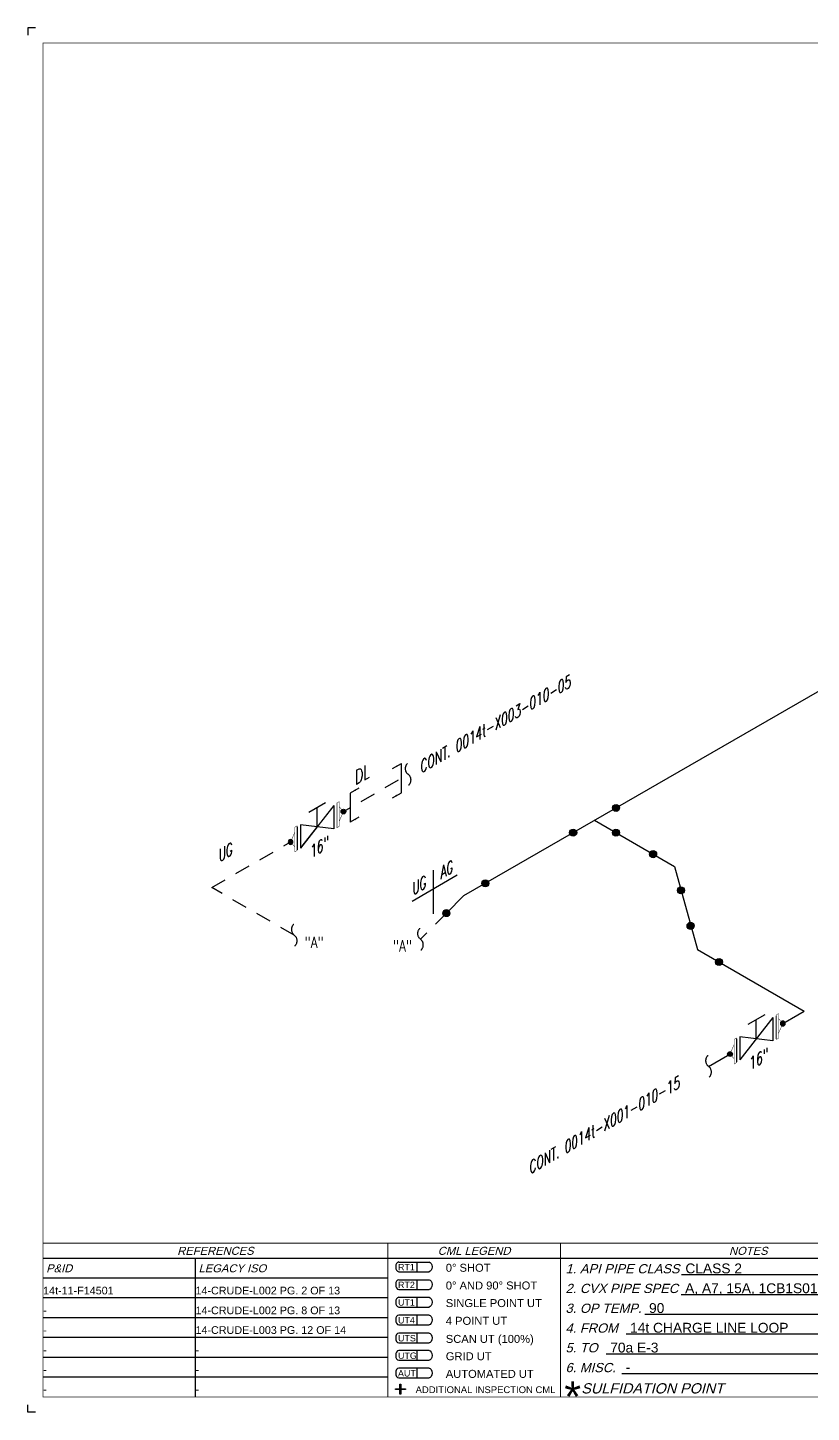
# Model space of a CAD drawing. Header units: inches. Extents: x 0 to 17.2, y 0 to 11.2.
# Drawn here: x 0 to 6.36, y 0 to 11.25 of the extents above; entities that cross this region are included whole.
import ezdxf
from ezdxf.enums import TextEntityAlignment as Align

# ---------------------------------------------------------------- set-up
doc = ezdxf.new("R2010")
doc.units = ezdxf.units.IN
doc.header["$MEASUREMENT"] = 0
doc.linetypes.add('HIDDEN2', pattern=[0.1875, 0.125, -0.0625])
for name, color, linetype in [('3', 1, 'Continuous'), ('BORDER', 3, 'Continuous'), ('BORDERTEXT', 7, 'Continuous'), ('COMP', 1, 'Continuous'), ('Continuation', 7, 'Continuous'), ('DL', 20, 'Continuous'), ('FITTINGS', 4, 'Continuous'), ('PIPE-ANNO', 150, 'HIDDEN2'), ('TEXT', 7, 'Continuous'), ('UNAS.PIPE', 251, 'Continuous'), ('WELD POINTS', 41, 'Continuous'), ('Welds', 7, 'Continuous')]:
    doc.layers.add(name, color=color, linetype=linetype)
doc.layers.add('PIPE', color=7, linetype='Continuous', lineweight=30)
doc.styles.add('FEASStandard', font='arial.ttf')
doc.styles.add('ISO30', font='simplex.shx', dxfattribs={"width": 0.85, "oblique": 30, "height": 0.075})
doc.styles.add('PART_Standard', font='romans', dxfattribs={"width": 0.8, "height": 0.09})
doc.styles.add('Richmond', font='arial.ttf')
doc.dimstyles.new('Richmond', dxfattribs={"dimtxt": 0.18, "dimasz": 0.18, "dimexe": 0.18, "dimexo": 0.0625, "dimgap": 0.09, "dimtad": 0, "dimtih": 1, "dimtoh": 1, "dimdec": 4, "dimzin": 0, "dimdsep": 46, "dimtxsty": 'Richmond', "dimcen": 0.09, "dimadec": 0, "dimazin": 0, "dimtfac": 1, "dimtdec": 4, "dimtofl": 0, "dimtmove": 0, "dimatfit": 3, "dimfxl": 1, "dimtolj": 1, "dimtzin": 0, "dimarcsym": 0})

# ---------------------------------------------------------------- blocks, each defined once
blk = doc.blocks.new('Border')
h = blk.add_hatch(color=256)
h.dxf.hatch_style = 1
h.paths.add_polyline_path([(3.147, 0.317), (3.11, 0.317), (3.11, 0.31), (3.147, 0.31), (3.147, 0.273), (3.154, 0.273), (3.154, 0.31), (3.191, 0.31), (3.191, 0.317), (3.154, 0.317), (3.154, 0.354), (3.147, 0.354)])
blk.add_line((5.432, 1.244), (7.435, 1.244))
for points in [[(5.43, 1.083), (7.435, 1.083)], [(5.136, 0.922), (7.435, 0.922)], [(4.982, 0.762), (7.435, 0.762)], [(4.822, 0.601), (7.435, 0.601)], [(3.147, 0.317), (3.147, 0.354), (3.154, 0.354), (3.154, 0.317)], [(4.947, 0.44), (7.435, 0.44)], [(3.147, 0.31), (3.11, 0.31), (3.11, 0.317), (3.147, 0.317)], [(3.154, 0.31), (3.154, 0.273), (3.147, 0.273), (3.147, 0.31)], [(3.154, 0.317), (3.191, 0.317), (3.191, 0.31), (3.154, 0.31)]]:
    blk.add_lwpolyline(points)
at = {"layer": 'BORDER'}
for p, q in [((7.5, 1.375), (0.25, 1.375)), ((1.487, 0.25), (1.487, 1.375)), ((1.487, 1.214), (0.25, 1.214)), ((3.048, 1.214), (1.487, 1.214)), ((1.487, 1.054), (0.25, 1.054)), ((3.048, 1.054), (1.487, 1.054)), ((1.487, 0.893), (0.25, 0.893)), ((3.048, 0.893), (1.487, 0.893)), ((1.487, 0.732), (0.25, 0.732)), ((3.048, 0.732), (1.487, 0.732)), ((1.487, 0.571), (0.25, 0.571)), ((3.048, 0.571), (1.487, 0.571)), ((1.487, 0.411), (0.25, 0.411)), ((3.048, 0.411), (1.487, 0.411))]:
    blk.add_line(p, q, dxfattribs=at)
at = {"layer": 'BORDER', "const_width": 0.005}
blk.add_lwpolyline([(0.25, 0.25), (17.25, 0.25), (17.25, 11.25), (0.25, 11.25)], close=True, dxfattribs=at)
at = {"layer": 'BORDER', "const_width": 0.00833}
for points in [[(17.25, 1.5), (0.25, 1.5)], [(3.048, 0.25), (3.048, 1.5)], [(4.45, 0.25), (4.45, 1.5)]]:
    blk.add_lwpolyline(points, dxfattribs=at)
at = {"layer": 'BORDERTEXT', "color": 7, "linetype": 'Continuous'}
for p, q in [((3.137, 1.346), (3.383, 1.346)), ((3.137, 1.267), (3.383, 1.267)), ((3.137, 1.202), (3.383, 1.202)), ((3.137, 1.123), (3.383, 1.123))]:
    blk.add_line(p, q, dxfattribs=at)
at = {"layer": 'BORDERTEXT'}
for p, q in [((3.283, 1.346), (3.283, 1.267)), ((3.283, 1.202), (3.283, 1.123)), ((3.283, 1.059), (3.283, 0.98)), ((3.283, 1.059), (3.283, 0.98)), ((3.283, 0.915), (3.283, 0.836)), ((3.283, 0.915), (3.283, 0.836)), ((3.283, 0.768), (3.283, 0.689)), ((3.283, 0.768), (3.283, 0.689)), ((3.283, 0.626), (3.283, 0.548)), ((3.283, 0.626), (3.283, 0.548)), ((3.283, 0.483), (3.283, 0.405)), ((3.283, 0.483), (3.283, 0.405))]:
    blk.add_line(p, q, dxfattribs=at)
at = {"layer": 'BORDERTEXT', "color": 7}
for p, q in [((3.383, 1.059), (3.137, 1.059)), ((3.137, 0.98), (3.383, 0.98)), ((3.383, 0.915), (3.137, 0.915)), ((3.137, 0.836), (3.383, 0.836)), ((3.383, 0.768), (3.137, 0.768)), ((3.137, 0.689), (3.383, 0.689)), ((3.383, 0.626), (3.137, 0.626)), ((3.137, 0.548), (3.383, 0.548)), ((3.383, 0.483), (3.137, 0.483)), ((3.137, 0.405), (3.383, 0.405))]:
    blk.add_line(p, q, dxfattribs=at)
at = {"layer": 'BORDERTEXT'}
for centre in [(3.137, 1.307), (3.137, 1.163), (3.137, 1.02), (3.137, 0.876), (3.137, 0.729), (3.137, 0.587), (3.137, 0.444)]:
    blk.add_ellipse(centre, major_axis=(0, -0.0394), ratio=0.624439, start_param=3.141593, end_param=6.283185, dxfattribs=at)
at = {"layer": 'BORDERTEXT', "extrusion": (0, 0, -1)}
for centre in [(3.383, 1.307), (3.383, 1.163), (3.383, 1.02), (3.383, 0.876), (3.383, 0.729), (3.383, 0.587), (3.383, 0.444)]:
    blk.add_ellipse(centre, major_axis=(0, -0.0394), ratio=0.624439, start_param=3.141593, end_param=6.283185, dxfattribs=at)
at = {"layer": 'BORDERTEXT', "style": 'FEASStandard', "oblique": 15}
for s, p in [('REFERENCES', (1.649, 1.437)), ('CML LEGEND', (3.749, 1.437)), ('NOTES', (5.975, 1.437))]:
    blk.add_text(s, height=0.065, dxfattribs=at).set_placement(p, align=Align.MIDDLE)
for s, p in [('P&ID', (0.275, 1.295)), ('LEGACY ISO', (1.512, 1.295))]:
    blk.add_text(s, height=0.065, dxfattribs=at).set_placement(p, align=Align.MIDDLE_LEFT)
at = {"layer": 'BORDERTEXT', "style": 'FEASStandard'}
for s, height, p in [('RT1', 0.0518, (3.131, 1.279)), ('0%%D SHOT', 0.0648, (3.519, 1.267)), ('RT2', 0.0518, (3.131, 1.135)), ('0%%D AND 90%%D SHOT', 0.0648, (3.519, 1.123)), ('UT1', 0.0518, (3.131, 0.992)), ('SINGLE POINT UT', 0.0648, (3.519, 0.98)), ('4 POINT UT', 0.0648, (3.519, 0.836)), ('UT4', 0.0518, (3.131, 0.847)), ('UTS', 0.0518, (3.131, 0.701)), ('SCAN UT (100%%%)', 0.0648, (3.519, 0.689)), ('UTG', 0.0518, (3.131, 0.559)), ('GRID UT', 0.0648, (3.519, 0.548)), ('AUT', 0.0518, (3.131, 0.416)), ('AUTOMATED UT', 0.0648, (3.519, 0.405)), ('ADDITIONAL INSPECTION CML', 0.055, (3.274, 0.281))]:
    blk.add_text(s, height=height, dxfattribs=at).set_placement(p)
at = {"layer": 'BORDERTEXT', "style": 'FEASStandard', "oblique": 15}
for s, height, p in [('1. API PIPE CLASS', 0.075, (4.491, 1.254)), ('2. CVX PIPE SPEC', 0.075, (4.491, 1.094)), ('3. OP TEMP.', 0.075, (4.491, 0.933)), ('4. FROM ', 0.075, (4.491, 0.772)), ('5. TO ', 0.075, (4.491, 0.612)), ('6. MISC. ', 0.075, (4.491, 0.451)), ('SULFIDATION POINT', 0.08333, (4.619, 0.278))]:
    blk.add_text(s, height=height, dxfattribs=at).set_placement(p)
at = {"layer": 'BORDERTEXT', "insert": (4.481, 0.378), "char_height": 0.25, "attachment_point": 1, "style": 'FEASStandard'}
blk.add_mtext('*', dxfattribs=at)
blk = doc.blocks.new('BORDER TEXT')
at = {"layer": 'BORDERTEXT'}
for tag, p, height, style in [('API_PIPE_CLASS', (5.464, 1.254), 0.08, 'Richmond'), ('MATERIAL1', (12.263, 1.211), 0.08, 'Richmond'), ('P&ID_#1', (0.25, 1.083), 0.0625, 'FEASStandard'), ('LINE_#1', (1.487, 1.083), 0.0625, 'FEASStandard'), ('CVX_PIPE_SPEC', (5.462, 1.093), 0.08, 'Richmond'), ('OP_TEMP', (5.169, 0.932), 0.08, 'Richmond'), ('MATERIAL2', (12.263, 1.04), 0.08, 'Richmond'), ('P&ID_#2', (0.25, 0.922), 0.0625, 'FEASStandard'), ('LINE_#2', (1.487, 0.922), 0.0625, 'FEASStandard'), ('MATERIAL3', (12.263, 0.868), 0.08, 'Richmond'), ('P&ID_#3', (0.25, 0.762), 0.0625, 'FEASStandard'), ('LINE_#3', (1.487, 0.762), 0.0625, 'FEASStandard'), ('FROM', (5.015, 0.772), 0.08, 'Richmond'), ('TO', (4.854, 0.611), 0.08, 'Richmond'), ('MATERIAL4', (12.263, 0.696), 0.08, 'Richmond'), ('P&ID_#4', (0.25, 0.601), 0.0625, 'FEASStandard'), ('LINE_#4', (1.487, 0.601), 0.0625, 'FEASStandard'), ('MATERIAL5', (12.263, 0.525), 0.08, 'Richmond'), ('P&ID_#5', (0.25, 0.44), 0.0625, 'FEASStandard'), ('LINE_#5', (1.487, 0.44), 0.0625, 'FEASStandard'), ('MISC', (4.979, 0.451), 0.08, 'Richmond'), ('INSULATION', (12.928, 0.414), 0.0625, 'FEASStandard'), ('P&ID_#6', (0.25, 0.28), 0.0625, 'FEASStandard'), ('LINE_#6', (1.487, 0.28), 0.0625, 'FEASStandard'), ('PWHT', (12.928, 0.281), 0.0625, 'FEASStandard')]:
    blk.add_attdef(tag, p, '', height=height, dxfattribs=dict(at, style=style))
at = {"layer": 'BORDERTEXT', "style": 'FEASStandard'}
for tag, p in [('DR.BY', (11.075, 0.562)), ('DR.BY_DATE', (11.95, 0.562)), ('CHK_BY', (11.075, 0.354)), ('CHK._BY_DATE', (11.95, 0.354))]:
    blk.add_attdef(tag, text='', height=0.1, dxfattribs=at).set_placement(p, align=Align.MIDDLE_CENTER)
at = {"layer": 'BORDERTEXT', "style": 'PART_Standard', "width": 0.8}
for tag, p in [('PLANT_NUMBER', (13.938, 0.384)), ('SYSTEM_NUMBER', (14.812, 0.384)), ('CIRCUIT_NUMBER', (15.688, 0.384)), ('SHEET_NUMBER', (16.5, 0.384)), ('REVISION', (17.062, 0.384))]:
    blk.add_attdef(tag, text='', height=0.15, dxfattribs=at).set_placement(p, align=Align.MIDDLE_CENTER)
blk = doc.blocks.new('2_TEE_WELD_30')
at = {"linetype": 'ByBlock', "lineweight": -2}
h = blk.add_hatch(color=0, dxfattribs=at)
edge = h.paths.add_edge_path()
edge.add_arc((0, 0.201), 0.0286, 0, 360)
h = blk.add_hatch(color=0, dxfattribs=at)
edge = h.paths.add_edge_path()
edge.add_arc((0.174, 0.1), 0.0286, 0, 360)
h = blk.add_hatch(color=0, dxfattribs=at)
edge = h.paths.add_edge_path()
edge.add_arc((0, -0.201), 0.0286, 0, 360)
at = {"color": 0, "linetype": 'ByBlock', "lineweight": -2}
for centre in [(0, 0.201), (0.174, 0.1), (0, -0.201)]:
    blk.add_circle(centre, 0.0286, dxfattribs=at)
blk = doc.blocks.new('2_WELD_SINGLE_00')
at = {"linetype": 'ByBlock', "lineweight": -2}
h = blk.add_hatch(color=0, dxfattribs=at)
edge = h.paths.add_edge_path()
edge.add_arc((0, 0), 0.0286, 0, 360)
at = {"color": 0, "linetype": 'ByBlock', "lineweight": -2}
blk.add_circle((0, 0), 0.0286, dxfattribs=at)
blk = doc.blocks.new('*U101')
at = {"layer": 'WELD POINTS'}
for p, rotation in [((0.174, 0.1), 210.0000000000005), ((-0.142, -0.142), 315.0000000000003)]:
    blk.add_blockref('2_WELD_SINGLE_00', p, dxfattribs=dict(at, rotation=rotation))
blk = doc.blocks.new('3_VALVE_FLANGE_GATE_30')
at = {"color": 0, "linetype": 'ByBlock', "lineweight": -2}
blk.add_wipeout([(-0.162, -0.187), (-0.135, -0.172), (0, 0), (0.135, -0.016), (0.162, 0), (0.162, 0.187), (0.135, 0.172), (0, 0), (-0.135, 0.016), (-0.162, 0)], dxfattribs=at)
for p, q in [((0.135, 0.172), (-0.135, -0.172)), ((0.068, 0.195), (-0.068, 0.117)), ((0, 0), (0, 0.156)), ((0.135, 0.172), (0.135, -0.016)), ((0.162, 0.187), (0.162, 0)), ((-0.162, 0), (-0.162, -0.187)), ((-0.135, 0.016), (-0.135, -0.172)), ((0.135, -0.016), (-0.135, 0.016))]:
    blk.add_line(p, q, dxfattribs=at)
blk = doc.blocks.new('AM9A04')
at = {"linetype": 'Continuous', "const_width": 0.01}
blk.add_lwpolyline([(0, -0.289), (0, 0.289), (-0.05, 0.318), (-0.05, -0.26)], close=True, dxfattribs=at)
at = {"const_width": 0.01}
blk.add_lwpolyline([(-0.05, -0.144), (-0.15, 0.087), (-0.05, 0.202)], dxfattribs=at)
blk = doc.blocks.new('A09')
at = {"layer": 'Welds'}
h = blk.add_hatch(color=256, dxfattribs=at)
h.dxf.hatch_style = 1
h.paths.add_polyline_path([(-0.03, 0, 1), (0.03, 0, 1)])
blk.add_circle((0, 0), 0.03, dxfattribs=at)
blk = doc.blocks.new('*U89')
blk.add_wipeout([(0.052, -0.03), (0.017, -0.07), (0.017, -0.11), (0, -0.1), (0, 0.1), (0.017, 0.09), (0.017, 0.05)]).dxf.layer = 'COMP'
at = {"layer": '3', "xscale": 0.65, "yscale": 0.65, "zscale": 0.65}
blk.add_blockref('A09', (0.052, -0.03), dxfattribs=at)
at = {"layer": 'COMP', "xscale": 0.3466300616258731, "yscale": 0.3466300616258731, "zscale": 0.3466300616258731, "rotation": 180}
blk.add_blockref('AM9A04', (0, 0), dxfattribs=at)
blk = doc.blocks.new('1_Text_30')
at = {"layer": 'TEXT', "style": 'PART_Standard', "oblique": 30, "width": 0.8}
blk.add_attdef('TEXT', (0, 0), '', height=0.09, rotation=30, dxfattribs=at)
blk = doc.blocks.new('1_BREAK-PIPE_PIPE_00')
at = {"color": 0, "linetype": 'ByBlock', "lineweight": -2}
for centre, major_axis in [((0.03, -0.092), (0, 0.101)), ((-0.03, 0.092), (0, -0.101))]:
    blk.add_ellipse(centre, major_axis=major_axis, ratio=0.711978, start_param=0.427466, end_param=3.141593, dxfattribs=at)
blk = doc.blocks.new('1_Tilde_00')
at = {"layer": 'PIPE-ANNO', "xscale": -0.5000000000000001, "yscale": 0.5, "zscale": 0.5}
blk.add_blockref('1_BREAK-PIPE_PIPE_00', (0, 0), dxfattribs=at)
blk = doc.blocks.new('1_Cont_30')
at = {"layer": 'Continuation', "style": 'PART_Standard', "oblique": 30, "width": 0.8}
blk.add_attdef('CONT', (0, 0), '', height=0.09, rotation=30, dxfattribs=at)
blk = doc.blocks.new('DL_30')
at = {"layer": 'DL', "style": 'ISO30', "oblique": 30, "width": 0.85}
blk.add_text('DL', height=0.1, rotation=30, dxfattribs=at).set_placement((-0.21, 0.037))
blk = doc.blocks.new('*U102')
at = {"layer": 'WELD POINTS'}
for p, rotation in [((-0.174, 0.1), 239.9999999999998), ((0.052, -0.194), 105.0000000000011)]:
    blk.add_blockref('2_WELD_SINGLE_00', p, dxfattribs=dict(at, rotation=rotation))
blk = doc.blocks.new('*U103')
at = {"layer": 'WELD POINTS'}
for p, rotation in [((-0.057, 0.193), 196.4996143288026), ((0.174, -0.1), 149.9999999999997)]:
    blk.add_blockref('2_WELD_SINGLE_00', p, dxfattribs=dict(at, rotation=rotation))
blk = doc.blocks.new('1_Cont_0')
at = {"layer": 'Continuation', "style": 'PART_Standard', "width": 0.8}
blk.add_attdef('CONT', (0, 0), '', height=0.09, dxfattribs=at)
blk = doc.blocks.new('*U107')
at = {"layer": 'PIPE-ANNO', "linetype": 'Continuous'}
for p, q in [((0, 0.1), (0, 0.455)), ((-0.174, 0.204), (0.192, 0.416))]:
    blk.add_line(p, q, dxfattribs=at)
at = {"layer": 'TEXT', "style": 'PART_Standard', "oblique": 30, "width": 0.8}
blk.add_attdef('SPEC_1_30/30', (-0.171, 0.248), '', height=0.09, rotation=30, dxfattribs=at)
blk.add_attdef('SPEC_2_30/30', text='', height=0.09, rotation=30, dxfattribs=at).set_placement((0.161, 0.44), align=Align.RIGHT)
blk = doc.blocks.new('*U98')
at = {"color": 20, "linetype": 'ByBlock', "ltscale": 0.7}
blk.add_line((0.054, 0.15), (0.054, -0.087), dxfattribs=at)
for points in [[(0.126, 0.191), (0.054, 0.15)], [(0.126, -0.046), (0.054, -0.087)]]:
    blk.add_leader(points, dimstyle='Richmond', override={"dimasz": 0.04, "dimgap": 0.09, "dimtad": 0}, dxfattribs=at)

msp = doc.modelspace()

# ---------------------------------------------------------------- linework, layer by layer
for p, q in [((0, 11.25), (0, 11.188)), ((0.062, 11.25), (0, 11.25)), ((0, 0), (0, 0.062)), ((0.062, 0), (0, 0))]:
    msp.add_line(p, q)
at = {"layer": 'PIPE'}
for p, q in [((3.541, 4.198), (7.276, 6.354)), ((4.602, 4.81), (5.251, 4.435)), ((5.251, 4.435), (5.438, 3.759)), ((3.541, 4.198), (3.399, 4.056)), ((5.438, 3.759), (6.304, 3.259)), ((6.078, 3.129), (6.304, 3.259))]:
    msp.add_line(p, q, dxfattribs=at)
at = {"layer": 'PIPE', "linetype": 'HIDDEN2'}
for p, q in [((1.494, 4.264), (2.511, 4.851)), ((2.164, 3.877), (1.494, 4.264)), ((3.399, 4.056), (3.188, 3.844))]:
    msp.add_line(p, q, dxfattribs=at)
at = {"layer": 'UNAS.PIPE', "linetype": 'HIDDEN2'}
msp.add_line((2.511, 4.851), (3.088, 5.184), dxfattribs=at)
at = {"layer": 'UNAS.PIPE'}
msp.add_line((5.527, 2.811), (6.078, 3.129), dxfattribs=at)

# ---------------------------------------------------------------- block references
for name, p in [('DL_30', (2.867, 5.057)), ('1_Tilde_00', (3.088, 5.184)), ('1_Tilde_00', (2.164, 3.877)), ('1_Tilde_00', (3.188, 3.844)), ('1_Tilde_00', (5.527, 2.811))]:
    msp.add_blockref(name, p)
at = {"layer": 'BORDER'}
msp.add_blockref('Border', (-0.125, -0.125), dxfattribs=at)
at = {"layer": 'BORDERTEXT'}
ref = msp.add_blockref('BORDER TEXT', (-0.125, -0.125), dxfattribs=at)
ref.add_attrib('MISC', '-', (4.854, 0.326), dxfattribs={"height": 0.08, "style": 'Richmond'})
ref.add_attrib('TO', '70a E-3', (4.729, 0.486), dxfattribs={"height": 0.08, "style": 'Richmond'})
ref.add_attrib('FROM', '14t CHARGE LINE LOOP', (4.89, 0.647), dxfattribs={"height": 0.08, "style": 'Richmond'})
ref.add_attrib('OP_TEMP', '90', (5.044, 0.807), dxfattribs={"height": 0.08, "style": 'Richmond'})
ref.add_attrib('CVX_PIPE_SPEC', 'A, A7, 15A, 1CB1S01, 1CS12', (5.337, 0.968), dxfattribs={"height": 0.08, "style": 'Richmond'})
ref.add_attrib('API_PIPE_CLASS', 'CLASS 2', (5.339, 1.129), dxfattribs={"height": 0.08, "style": 'Richmond'})
ref.add_attrib('LINE_#6', '-', (1.362, 0.155), dxfattribs={"height": 0.0625, "style": 'FEASStandard'})
ref.add_attrib('LINE_#5', '-', (1.362, 0.315), dxfattribs={"height": 0.0625, "style": 'FEASStandard'})
ref.add_attrib('LINE_#4', '-', (1.362, 0.476), dxfattribs={"height": 0.0625, "style": 'FEASStandard'})
ref.add_attrib('LINE_#3', '14-CRUDE-L003 PG. 12 OF 14', (1.362, 0.637), dxfattribs={"height": 0.0625, "style": 'FEASStandard'})
ref.add_attrib('LINE_#2', '14-CRUDE-L002 PG. 8 OF 13', (1.362, 0.797), dxfattribs={"height": 0.0625, "style": 'FEASStandard'})
ref.add_attrib('LINE_#1', '14-CRUDE-L002 PG. 2 OF 13', (1.362, 0.958), dxfattribs={"height": 0.0625, "style": 'FEASStandard'})
ref.add_attrib('P&ID_#6', '-', (0.125, 0.155), dxfattribs={"height": 0.0625, "style": 'FEASStandard'})
ref.add_attrib('P&ID_#5', '-', (0.125, 0.315), dxfattribs={"height": 0.0625, "style": 'FEASStandard'})
ref.add_attrib('P&ID_#4', '-', (0.125, 0.476), dxfattribs={"height": 0.0625, "style": 'FEASStandard'})
ref.add_attrib('P&ID_#3', '-', (0.125, 0.637), dxfattribs={"height": 0.0625, "style": 'FEASStandard'})
ref.add_attrib('P&ID_#2', '-', (0.125, 0.797), dxfattribs={"height": 0.0625, "style": 'FEASStandard'})
ref.add_attrib('P&ID_#1', '14t-11-F14501', (0.125, 0.958), dxfattribs={"height": 0.0625, "style": 'FEASStandard'})
at = {"layer": 'Continuation'}
for name, p, values in [('1_Cont_30', (3.19, 5.19), {'CONT': 'CONT. 0014t-X003-010-05'}), ('1_Cont_0', (2.248, 3.773), {'CONT': '"A"'}), ('1_Cont_0', (2.966, 3.745), {'CONT': '"A"'}), ('1_Cont_30', (4.074, 1.933), {'CONT': 'CONT. 0014t-X001-010-15'})]:
    msp.add_blockref(name, p, dxfattribs=at).add_auto_attribs(values)
at = {"layer": 'DL', "rotation": 180}
msp.add_blockref('*U98', (3.088, 5.184), dxfattribs=at)
at = {"layer": 'PIPE-ANNO'}
msp.add_blockref('*U107', (3.294, 3.95), dxfattribs=at).add_auto_attribs({'SPEC_1_30/30': 'UG', 'SPEC_2_30/30': 'AG'})
at = {"layer": 'TEXT'}
msp.add_blockref('1_Text_30', (1.551, 4.467), dxfattribs=at).add_auto_attribs({'TEXT': 'UG'})
at = {"layer": 'WELD POINTS', "rotation": 300.0000000000001}
msp.add_blockref('2_TEE_WELD_30', (4.602, 4.81), dxfattribs=at)
at = {"layer": 'WELD POINTS'}
for name, p in [('*U102', (5.251, 4.435)), ('*U101', (3.541, 4.198)), ('*U103', (5.438, 3.759))]:
    msp.add_blockref(name, p, dxfattribs=at)

# ---------------------------------------------------------------- next in the draw order: block references
at = {"layer": 'FITTINGS'}
msp.add_blockref('3_VALVE_FLANGE_GATE_30', (2.349, 4.757), dxfattribs=at)
at = {"layer": 'UNAS.PIPE'}
msp.add_blockref('3_VALVE_FLANGE_GATE_30', (5.915, 3.035), dxfattribs=at)

# ---------------------------------------------------------------- next in the draw order: block references
at = {"layer": 'COMP', "ltscale": 0.65, "xscale": -1}
msp.add_blockref('*U89', (2.186, 4.664), dxfattribs=at)
at = {"layer": 'COMP', "ltscale": 0.65, "xscale": -1, "rotation": 180}
msp.add_blockref('*U89', (6.078, 3.129), dxfattribs=at)
at = {"layer": 'TEXT'}
msp.add_blockref('1_Text_30', (2.295, 4.499), dxfattribs=at).add_auto_attribs({'TEXT': '16"'})
at = {"layer": 'UNAS.PIPE'}
ref = msp.add_blockref('1_Text_30', (5.861, 2.776), dxfattribs=at)
ref.add_attrib('TEXT', '16"', (5.861, 2.776), dxfattribs={"height": 0.09, "rotation": 30, "style": 'PART_Standard', "oblique": 30, "width": 0.8})

# ---------------------------------------------------------------- next in the draw order: wipeouts: each hides what was drawn before it
for points in [[(2.563, 4.881), (2.528, 4.921), (2.528, 4.961), (2.511, 4.951), (2.511, 4.751), (2.528, 4.761), (2.528, 4.801)], [(5.701, 2.911), (5.735, 2.871), (5.735, 2.831), (5.753, 2.841), (5.753, 3.041), (5.735, 3.031), (5.735, 2.991)]]:
    msp.add_wipeout(points).dxf.layer = 'UNAS.PIPE'

# ---------------------------------------------------------------- next in the draw order: hatches: boundary and pattern name
h = msp.add_hatch(color=256, dxfattribs=at)
h.dxf.hatch_style = 1
h.paths.add_polyline_path([(2.583, 4.881, 1), (2.544, 4.881, 1)])
h = msp.add_hatch(color=256, dxfattribs=at)
h.dxf.hatch_style = 1
h.paths.add_polyline_path([(5.72, 2.911, 1), (5.681, 2.911, 1)])

# ---------------------------------------------------------------- next in the draw order: linework, layer by layer
for centre in [(2.563, 4.881), (5.701, 2.911)]:
    msp.add_circle(centre, 0.0195, dxfattribs=at)

# ---------------------------------------------------------------- next in the draw order: block references
at = {"layer": 'DL'}
msp.add_blockref('*U98', (2.563, 4.881), dxfattribs=at)
at = {"layer": 'UNAS.PIPE', "xscale": -0.3466300616258731, "yscale": 0.3466300616258731, "zscale": 0.3466300616258731}
msp.add_blockref('AM9A04', (2.511, 4.851), dxfattribs=at)
at = {"layer": 'UNAS.PIPE', "xscale": -0.3466300616258731, "yscale": 0.3466300616258731, "zscale": 0.3466300616258731, "rotation": 180}
msp.add_blockref('AM9A04', (5.753, 2.941), dxfattribs=at)

doc.saveas('drawing.dxf')
